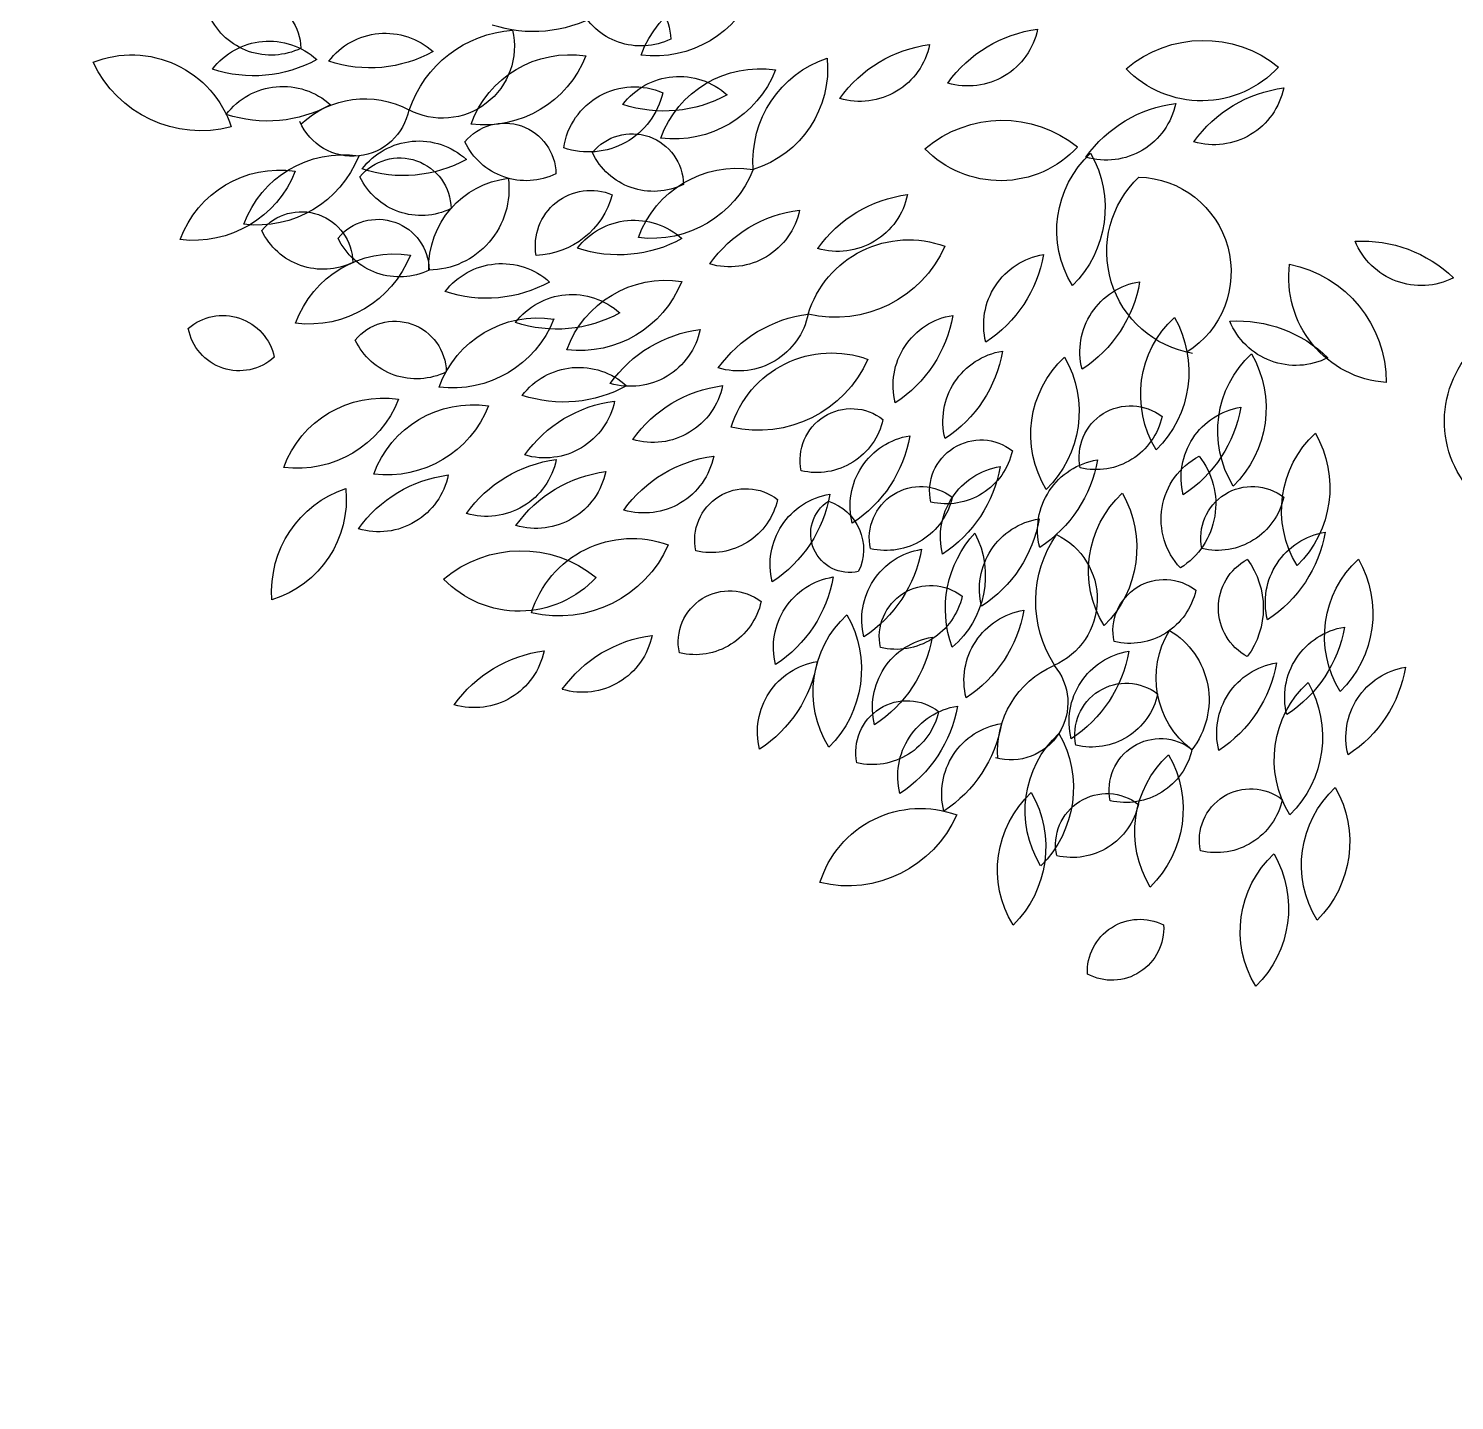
# Model space of a CAD drawing. Header units: metres. Extents: x 1097510 to 2158594, y 877039 to 1751652.
# Drawn here: x 1097738.58 to 1097752.78, y 877176.79 to 877190.46 of the extents above; entities that cross this region are included whole.
import ezdxf

# ---------------------------------------------------------------- set-up
doc = ezdxf.new("R2010")
doc.units = ezdxf.units.M
doc.header["$XCLIPFRAME"] = 0
doc.layers.add('DWGAUTOCAD.COM', color=7, linetype='Continuous')
doc.layers.add('Foto Dron', color=7, linetype='Continuous')
picture_1 = doc.add_image_def('image1.tif', size_in_pixel=(3465, 4096))

# ---------------------------------------------------------------- blocks, each defined once
blk = doc.blocks.new('A$C74456AAD')
at = {"color": 64, "linetype": 'Continuous'}
for centre, radius, start, end in [((3.6578, 1.7638), 0.2075, 19.9093, 98.6526), ((3.8268, 2.0481), 0.2153, 201.5817, 276.9802), ((3.8957, 1.8649), 0.1012, 39.3461, 179.271), ((4.6245, 1.8468), 0.1012, 39.3461, 179.271), ((3.8532, 1.9862), 0.1336, 243.934, 334.683), ((4.065, 2.1388), 0.258, 241.1639, 288.3368), ((4.582, 1.9681), 0.1336, 243.934, 334.683), ((3.0383, 1.6298), 0.258, 35.4496, 82.6225), ((3.2088, 1.9139), 0.1402, 191.6172, 286.455), ((4.2441, 1.8521), 0.1417, 167.087, 297.9887), ((4.0904, 1.6532), 0.231, 18.4609, 86.1526), ((3.4216, 1.8835), 0.1402, 191.6172, 286.455), ((3.2511, 1.5994), 0.258, 35.4496, 82.6225), ((4.3569, 1.7375), 0.1402, 37.3315, 132.1693), ((4.5859, 1.7219), 0.1402, 37.3315, 132.1693), ((3.6927, 1.8079), 0.2075, 174.195, 252.9383), ((3.4171, 1.625), 0.2153, 355.8674, 71.2659), ((3.9927, 1.628), 0.2075, 19.9093, 98.6526), ((4.1616, 1.9123), 0.2153, 201.5817, 276.9802), ((4.3872, 2.0674), 0.258, 241.1639, 288.3368), ((4.8567, 1.628), 0.207, 68.4826, 161.6433), ((3.6191, 1.6003), 0.2075, 19.9093, 98.6526), ((3.7881, 1.8846), 0.2153, 201.5817, 276.9802), ((4.6162, 2.0518), 0.258, 241.1639, 288.3368), ((4.7197, 1.921), 0.2354, 255.3742, 334.7517), ((3.7774, 1.6524), 0.1402, 37.3315, 132.1693), ((3.8661, 1.6315), 0.1406, 8.3239, 113.5091), ((4.5588, 1.6328), 0.1402, 37.3315, 132.1693), ((3.8077, 1.9823), 0.258, 241.1639, 288.3368), ((3.9562, 1.7936), 0.1499, 192.7838, 289.0493), ((4.3971, 1.5641), 0.1844, 47.0129, 117.9887), ((4.4213, 1.7479), 0.1127, 190.7159, 336.958), ((4.5891, 1.9627), 0.258, 241.1639, 288.3368), ((3.1411, 1.4707), 0.2354, 49.6599, 129.0374), ((4.1218, 1.5995), 0.1012, 39.3461, 179.271), ((3.8706, 1.5784), 0.1012, 39.3461, 179.271), ((4.0793, 1.7208), 0.1336, 243.934, 334.683), ((4.2911, 1.5252), 0.1402, 37.3315, 132.1693), ((3.1448, 1.7941), 0.207, 222.7683, 315.929), ((3.8281, 1.6997), 0.1336, 243.934, 334.683), ((4.3285, 1.5308), 0.1012, 39.3461, 179.271), ((4.4404, 1.4307), 0.2075, 19.9093, 98.6526), ((4.6094, 1.715), 0.2153, 201.5817, 276.9802), ((3.663, 1.4044), 0.2075, 19.9093, 98.6526), ((3.832, 1.6887), 0.2153, 201.5817, 276.9802), ((4.3214, 1.8551), 0.258, 241.1639, 288.3368), ((4.5657, 1.4005), 0.2075, 19.9093, 98.6526), ((4.7346, 1.6848), 0.2153, 201.5817, 276.9802), ((4.2728, 1.5705), 0.1596, 172.2982, 269.4301), ((4.0938, 1.4157), 0.1774, 358.4488, 83.2795), ((4.286, 1.6521), 0.1336, 243.934, 334.683), ((3.4652, 1.588), 0.1402, 191.6172, 286.455), ((3.2947, 1.3039), 0.258, 35.4496, 82.6225), ((3.9521, 1.4589), 0.1091, 349.9823, 112.8737), ((4.0657, 1.6014), 0.1616, 195.0415, 267.8145)]:
    blk.add_arc(centre, radius, start, end, dxfattribs=at)
at = {"color": 62, "linetype": 'Continuous'}
for centre, radius, start, end in [((2.7449, 1.6282), 0.2354, 49.6599, 129.0374), ((2.7486, 1.9516), 0.207, 222.7683, 315.929), ((2.7239, 1.7982), 0.1402, 191.6172, 286.455), ((2.5534, 1.5141), 0.258, 35.4496, 82.6225), ((2.7662, 1.4837), 0.258, 35.4496, 82.6225), ((2.9367, 1.7678), 0.1402, 191.6172, 286.455), ((3.1538, 1.5342), 0.2153, 150.1532, 225.5516), ((2.8261, 1.489), 0.2075, 328.4807, 47.224), ((2.8772, 1.4074), 0.187, 91.609, 237.7567), ((2.7322, 1.4471), 0.203, 279.6759, 46.5085), ((3.5075, 1.2735), 0.258, 35.4496, 82.6225), ((3.6779, 1.5576), 0.1402, 191.6172, 286.455), ((4.522, 1.4249), 0.1012, 39.3461, 179.271), ((3.8666, 1.3691), 0.1402, 37.3315, 132.1693), ((4.3716, 1.4099), 0.1012, 39.3461, 179.271), ((2.4317, 1.2103), 0.258, 86.8782, 134.0511), ((2.3159, 1.5207), 0.1402, 243.0457, 337.8836), ((3.3258, 1.2637), 0.207, 17.0541, 110.2147), ((3.8969, 1.699), 0.258, 241.1639, 288.3368), ((4.3291, 1.5312), 0.1336, 243.934, 334.683), ((4.4795, 1.5462), 0.1336, 243.934, 334.683), ((3.3144, 1.4852), 0.258, 189.7354, 236.9083), ((3.0376, 1.3032), 0.1402, 345.9029, 80.7407), ((3.4694, 1.5535), 0.2354, 203.9456, 283.3231), ((4.3386, 1.2356), 0.2075, 19.9093, 98.6526), ((4.5076, 1.5199), 0.2153, 201.5817, 276.9802), ((2.3697, 1.396), 0.207, 274.1969, 7.3576), ((2.6203, 1.1914), 0.2354, 101.0885, 180.466), ((4.1274, 1.2836), 0.1402, 37.3315, 132.1693), ((3.1247, 1.4318), 0.258, 189.7354, 236.9083), ((2.8479, 1.2498), 0.1402, 345.9029, 80.7407), ((3.8041, 1.1835), 0.2075, 19.9093, 98.6526), ((3.973, 1.4678), 0.2153, 201.5817, 276.9802), ((4.1577, 1.6135), 0.258, 241.1639, 288.3368), ((3.9889, 1.2228), 0.1402, 37.3315, 132.1693), ((3.4929, 1.3655), 0.258, 189.7354, 236.9083), ((3.2161, 1.1835), 0.1402, 345.9029, 80.7407), ((3.661, 1.3526), 0.1402, 191.6172, 286.455), ((3.4906, 1.0685), 0.258, 35.4496, 82.6225), ((4.0193, 1.5527), 0.258, 241.1639, 288.3368), ((4.677, 1.2181), 0.1036, 49.0326, 168.097), ((2.6788, 1.053), 0.258, 86.8782, 134.0511), ((2.563, 1.3634), 0.1402, 243.0457, 337.8836), ((2.9887, 1.2106), 0.2153, 150.1532, 225.5516), ((2.661, 1.1655), 0.2075, 328.4807, 47.224), ((3.7033, 1.0382), 0.258, 35.4496, 82.6225), ((3.8738, 1.3222), 0.1402, 191.6172, 286.455), ((4.0559, 1.1095), 0.2075, 19.9093, 98.6526), ((4.2249, 1.3939), 0.2153, 201.5817, 276.9802), ((4.3379, 1.2091), 0.1012, 39.3461, 179.271), ((4.6446, 1.3147), 0.1021, 227.5218, 349.6078), ((2.063, 1.1133), 0.207, 325.6255, 58.7861), ((4.2954, 1.3304), 0.1336, 243.934, 334.683), ((2.8367, 1.139), 0.2153, 150.1532, 225.5516), ((2.5091, 1.0938), 0.2075, 328.4807, 47.224), ((3.2051, 1.1323), 0.2153, 150.1532, 225.5516), ((2.8775, 1.0871), 0.2075, 328.4807, 47.224), ((3.3948, 1.2951), 0.258, 189.7354, 236.9083), ((3.118, 1.1131), 0.1402, 345.9029, 80.7407), ((3.4773, 1.0409), 0.207, 17.0541, 110.2147), ((3.621, 1.3308), 0.2354, 203.9456, 283.3231), ((3.9755, 1.0792), 0.1402, 37.3315, 132.1693), ((3.8296, 1.2116), 0.1402, 191.6172, 286.455), ((3.6592, 0.9275), 0.258, 35.4496, 82.6225), ((4.0058, 1.4091), 0.258, 241.1639, 288.3368), ((3.872, 0.8971), 0.258, 35.4496, 82.6225), ((4.0424, 1.1812), 0.1402, 191.6172, 286.455), ((4.3618, 0.9513), 0.2075, 19.9093, 98.6526), ((4.5308, 1.2356), 0.2153, 201.5817, 276.9802), ((2.9253, 1.1845), 0.258, 189.7354, 236.9083), ((2.6485, 1.0025), 0.1402, 345.9029, 80.7407), ((2.8884, 1.0425), 0.1012, 347.9176, 127.8424), ((3.4383, 1.0369), 0.1012, 347.9176, 127.8424), ((4.1846, 0.9383), 0.2075, 19.9093, 98.6526), ((4.3535, 1.2227), 0.2153, 201.5817, 276.9802), ((2.9568, 1.1514), 0.1336, 192.5055, 283.2545), ((3.5066, 1.1457), 0.1336, 192.5055, 283.2545), ((2.7109, 0.9825), 0.2153, 150.1532, 225.5516), ((2.3833, 0.9373), 0.2075, 328.4807, 47.224), ((3.1831, 0.9752), 0.1012, 347.9176, 127.8424), ((3.5776, 1.1283), 0.258, 189.7354, 236.9083), ((3.3008, 0.9463), 0.1402, 345.9029, 80.7407), ((2.8704, 0.9507), 0.1499, 141.3552, 237.6207), ((2.6875, 0.9202), 0.1406, 316.8954, 62.0805), ((3.2515, 1.0841), 0.1336, 192.5055, 283.2545), ((3.847, 1.0726), 0.1402, 191.6172, 286.455), ((3.6766, 0.7886), 0.258, 35.4496, 82.6225), ((3.2081, 1.0809), 0.258, 189.7354, 236.9083), ((2.9313, 0.8989), 0.1402, 345.9029, 80.7407), ((3.3997, 1.0675), 0.258, 189.7354, 236.9083), ((3.1228, 0.8855), 0.1402, 345.9029, 80.7407), ((3.8893, 0.7582), 0.258, 35.4496, 82.6225), ((4.0598, 1.0423), 0.1402, 191.6172, 286.455), ((3.9868, 0.7819), 0.258, 35.4496, 82.6225), ((4.1572, 1.066), 0.1402, 191.6172, 286.455), ((2.6487, 0.8835), 0.1012, 347.9176, 127.8424), ((3.3019, 0.8834), 0.1012, 347.9176, 127.8424), ((4.37, 1.0356), 0.1402, 191.6172, 286.455), ((4.1996, 0.7515), 0.258, 35.4496, 82.6225), ((2.7171, 0.9924), 0.1336, 192.5055, 283.2545), ((3.0913, 0.8642), 0.2153, 150.1532, 225.5516), ((2.7637, 0.819), 0.2075, 328.4807, 47.224), ((3.3702, 0.9922), 0.1336, 192.5055, 283.2545), ((3.5143, 0.8606), 0.0998, 107.8983, 205.5336), ((3.4424, 0.8915), 0.0762, 256.2434, 57.1885), ((3.7352, 1.0129), 0.258, 189.7354, 236.9083), ((3.4584, 0.8309), 0.1402, 345.9029, 80.7407), ((3.6459, 0.8791), 0.1012, 347.9176, 127.8424), ((3.7143, 0.988), 0.1336, 192.5055, 283.2545), ((4.6411, 0.9599), 0.2075, 174.195, 252.9383), ((4.3655, 0.7771), 0.2153, 355.8674, 71.2659), ((3.3228, 0.9647), 0.258, 189.7354, 236.9083), ((3.0459, 0.7827), 0.1402, 345.9029, 80.7407), ((2.7594, 0.9382), 0.258, 189.7354, 236.9083), ((2.4826, 0.7562), 0.1402, 345.9029, 80.7407), ((3.0956, 0.7622), 0.1417, 115.6584, 246.5601), ((2.8443, 0.7583), 0.231, 327.0324, 34.7241), ((3.3591, 0.8085), 0.1845, 152.7468, 229.692), ((3.0327, 0.7438), 0.2205, 339.8536, 42.5852), ((3.8707, 0.6752), 0.207, 17.0541, 110.2147), ((3.5547, 0.9045), 0.258, 189.7354, 236.9083), ((3.2778, 0.7225), 0.1402, 345.9029, 80.7407), ((4.0143, 0.965), 0.2354, 203.9456, 283.3231), ((4.0895, 0.6227), 0.2354, 49.6599, 129.0374), ((2.6262, 0.7345), 0.2153, 150.1532, 225.5516), ((2.2985, 0.6893), 0.2075, 328.4807, 47.224), ((2.7884, 0.7453), 0.1616, 143.6129, 216.3859), ((2.6062, 0.7453), 0.1091, 298.5537, 61.4451), ((2.8218, 0.7003), 0.1012, 347.9176, 127.8424), ((3.2822, 0.6885), 0.1012, 347.9176, 127.8424), ((3.7286, 0.85), 0.258, 189.7354, 236.9083), ((3.4518, 0.668), 0.1402, 345.9029, 80.7407), ((4.0932, 0.9461), 0.207, 222.7683, 315.929), ((2.8902, 0.8091), 0.1336, 192.5055, 283.2545), ((3.3506, 0.7974), 0.1336, 192.5055, 283.2545), ((3.6784, 0.678), 0.1012, 347.9176, 127.8424), ((3.3532, 0.7845), 0.258, 189.7354, 236.9083), ((3.0764, 0.6025), 0.1402, 345.9029, 80.7407), ((3.6339, 0.6248), 0.2153, 150.1532, 225.5516), ((3.3063, 0.5797), 0.2075, 328.4807, 47.224), ((3.7467, 0.7869), 0.1336, 192.5055, 283.2545), ((2.7213, 0.7513), 0.258, 189.7354, 236.9083), ((2.4445, 0.5693), 0.1402, 345.9029, 80.7407), ((2.8933, 0.5642), 0.1596, 120.8696, 218.0015), ((2.6607, 0.6076), 0.1774, 307.0202, 31.8509), ((3.5336, 0.7315), 0.258, 189.7354, 236.9083), ((3.2567, 0.5495), 0.1402, 345.9029, 80.7407), ((3.9685, 0.7194), 0.1402, 191.6172, 286.455), ((3.798, 0.4354), 0.258, 35.4496, 82.6225), ((3.1462, 0.7036), 0.258, 189.7354, 236.9083), ((2.8693, 0.5216), 0.1402, 345.9029, 80.7407), ((4.0108, 0.405), 0.258, 35.4496, 82.6225), ((4.1813, 0.6891), 0.1402, 191.6172, 286.455), ((2.6007, 0.6722), 0.258, 189.7354, 236.9083), ((2.3239, 0.4902), 0.1402, 345.9029, 80.7407), ((2.8552, 0.6809), 0.258, 189.7354, 236.9083), ((2.5784, 0.4989), 0.1402, 345.9029, 80.7407), ((3.1246, 0.5586), 0.1127, 139.2873, 285.5294), ((2.9659, 0.4629), 0.1844, 355.5843, 66.5601), ((3.7601, 0.6832), 0.258, 189.7354, 236.9083), ((3.4833, 0.5013), 0.1402, 345.9029, 80.7407), ((2.7254, 0.4915), 0.2153, 150.1532, 225.5516), ((2.3978, 0.4463), 0.2075, 328.4807, 47.224), ((2.897, 0.4959), 0.1012, 347.9176, 127.8424), ((2.9654, 0.6048), 0.1336, 192.5055, 283.2545), ((3.3286, 0.4614), 0.1012, 347.9176, 127.8424), ((3.4838, 0.5957), 0.258, 189.7354, 236.9083), ((3.2069, 0.4137), 0.1402, 345.9029, 80.7407), ((3.397, 0.5703), 0.1336, 192.5055, 283.2545), ((3.3972, 0.5614), 0.258, 189.7354, 236.9083), ((3.1203, 0.3794), 0.1402, 345.9029, 80.7407), ((2.8294, 0.3868), 0.1012, 347.9176, 127.8424), ((3.2162, 0.3911), 0.2153, 150.1532, 225.5516), ((2.8886, 0.3459), 0.2075, 328.4807, 47.224), ((2.8978, 0.4956), 0.1336, 192.5055, 283.2545), ((3.0002, 0.3491), 0.2153, 150.1532, 225.5516), ((2.6726, 0.3039), 0.2075, 328.4807, 47.224), ((2.6717, 0.2842), 0.2153, 150.1532, 225.5516), ((2.3441, 0.239), 0.2075, 328.4807, 47.224), ((2.6515, 0.2879), 0.1012, 347.9176, 127.8424), ((2.7198, 0.3968), 0.1336, 192.5055, 283.2545), ((2.9349, 0.2785), 0.1012, 347.9176, 127.8424), ((3.2707, 0.2743), 0.2153, 150.1532, 225.5516), ((2.943, 0.2292), 0.2075, 328.4807, 47.224), ((3.0033, 0.3873), 0.1336, 192.5055, 283.2545), ((3.3024, 0.1434), 0.207, 17.0541, 110.2147), ((3.446, 0.4332), 0.2354, 203.9456, 283.3231), ((2.7924, 0.1537), 0.2153, 150.1532, 225.5516), ((2.4648, 0.1085), 0.2075, 328.4807, 47.224), ((2.9252, 0.114), 0.1021, 176.0933, 298.1792), ((2.8699, 0.0284), 0.1036, 357.604, 116.6684)]:
    blk.add_arc(centre, radius, start, end, dxfattribs=at)

msp = doc.modelspace()

# ---------------------------------------------------------------- block references
at = {"layer": 'DWGAUTOCAD.COM', "xscale": -5.054705639544697, "yscale": 5.054705639544697, "zscale": 5.054705639544697}
msp.add_blockref('A$C74456AAD', (1097764.158, 877180.917), dxfattribs=at)

# ---------------------------------------------------------------- pictures from other files: only their frames are drawn
at = {"layer": 'Foto Dron'}
image = msp.add_image(picture_1, insert=(1097491.044, 876888.864, 3067.918), size_in_units=(372.621, 440.477), dxfattribs=at)
image.set_boundary_path([(174.536, 772.878), (2798.816, 2703.625)])
image.dxf.flags = 15

doc.saveas('drawing.dxf')
